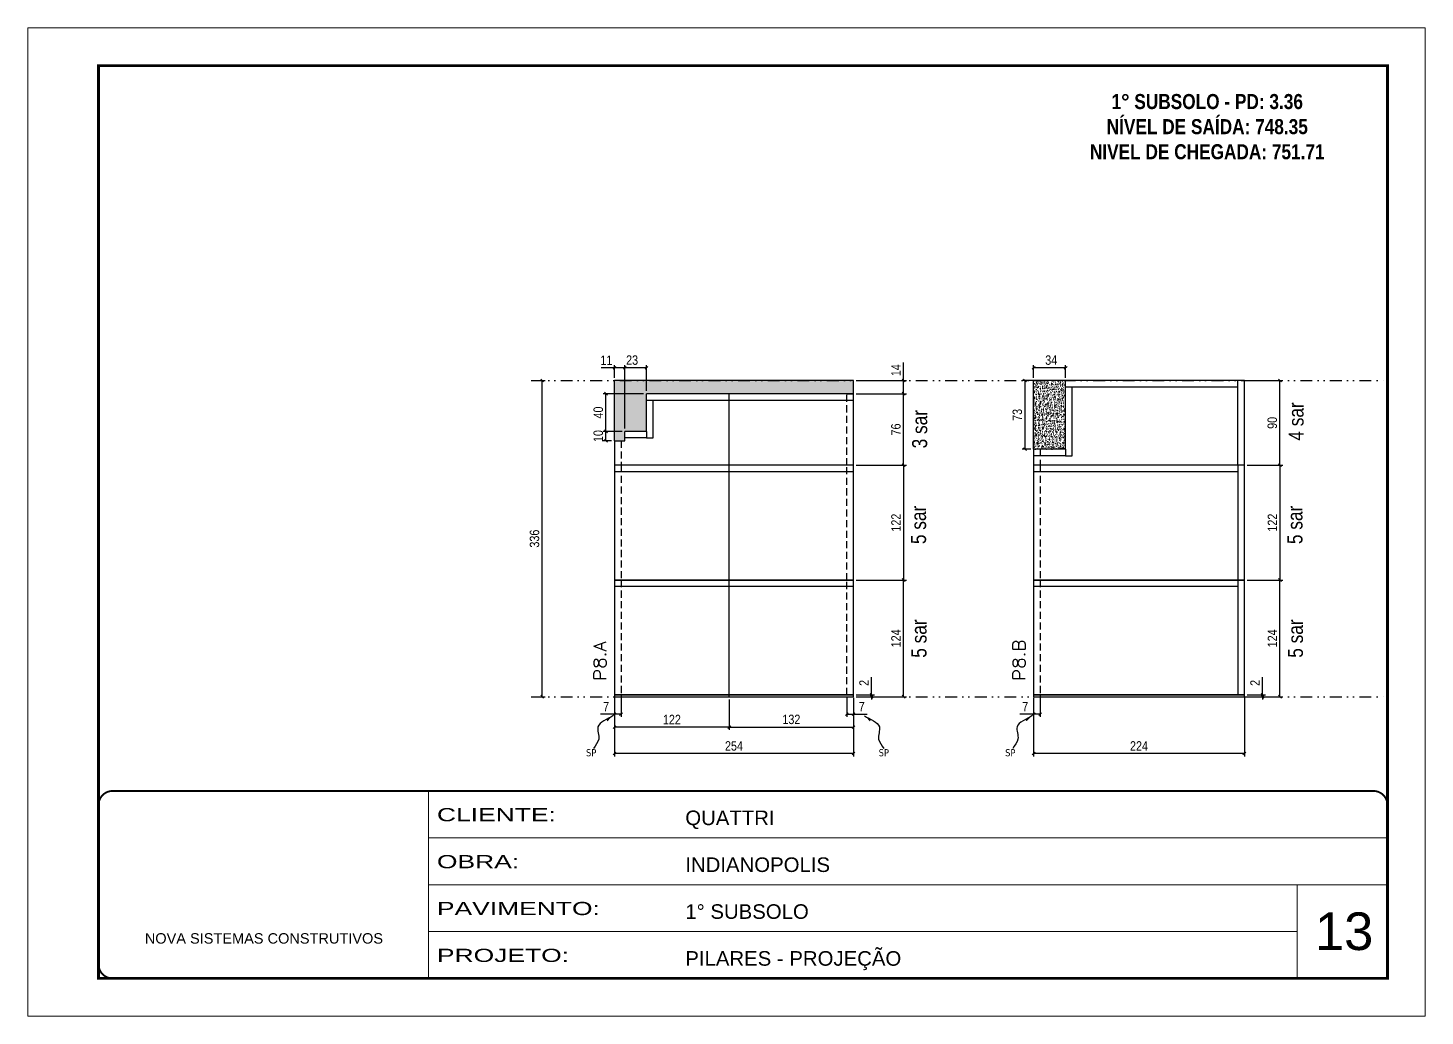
# Model space of a CAD drawing. Header units: millimetres. Extents: x 1945 to 8225, y 304 to 15137.
# Drawn here: x 1945 to 3430, y 10641 to 11691 of the extents above; entities that cross this region are included whole.
import ezdxf

# ---------------------------------------------------------------- set-up
doc = ezdxf.new("R2010")
doc.units = ezdxf.units.MM
for name, pattern in [('CONTINUO', [0]), ('DASHED', [0.75, 0.5, -0.25]), ('DIVIDE2', [0.625, 0.25, -0.125, 0, -0.125, 0, -0.125]), ('HIDDEN', [0.375, 0.25, -0.125])]:
    doc.linetypes.add(name, pattern=pattern)
for name, color, linetype, lineweight in [('CARIMBO', 255, 'Continuous', 9), ('Folhas', 255, 'Continuous', 9), ('SARRAFO DE PRESSAO', 251, 'DASHED', 9), ('Texto Seção', 7, 'Continuous', 15)]:
    doc.layers.add(name, color=color, linetype=linetype, lineweight=lineweight)
for name, color, linetype in [('COTA', 241, 'Continuous'), ('NOMENCLATURA', 7, 'Continuous'), ('Nível', 160, 'Continuous'), ('Painéis', 200, 'Continuous'), ('SARR_2.2x7', 40, 'Continuous'), ('texto', 7, 'Continuous')]:
    doc.layers.add(name, color=color, linetype=linetype)
doc.styles.add('ARIAL', font='arial.ttf')
doc.styles.add('ARIAL_NARROW', font='ARIALN.TTF', dxfattribs={"height": 0.2})
doc.styles.add('COTA TECNICA', font='techl___.ttf', dxfattribs={"height": 10})
doc.styles.add('COTA TECNICA-50', font='techl___.ttf', dxfattribs={"height": 10})
doc.styles.add('REGUA-120', font='ROMANS.shx', dxfattribs={"height": 15})
doc.styles.add('ROMANC', font='techb___.ttf', dxfattribs={"height": 2.5})
doc.styles.get("Standard").update_dxf_attribs({"font": 'arial.ttf'})
doc.styles.add('Tecnologia', font='')
doc.styles.get('Tecnologia').set_extended_font_data('Forgotten Futurist')
doc.dimstyles.new('COTA PAINEL-50', dxfattribs={"dimtxt": 10, "dimasz": 3, "dimexe": 3, "dimexo": 3, "dimgap": 3, "dimtad": 1, "dimdec": 1, "dimzin": 12, "dimdsep": 46, "dimtxsty": 'COTA TECNICA-50', "dimblk1": 'OBLIQUE', "dimblk2": 'OBLIQUE', "dimsah": 1, "dimcen": 0.9, "dimclrd": 4, "dimclre": 4, "dimclrt": 240, "dimadec": 1, "dimazin": 3, "dimtfac": 1, "dimtdec": 1, "dimtmove": 0, "dimatfit": 3, "dimfxl": 1, "dimtolj": 1, "dimtzin": 12, "dimarcsym": 0})
doc.dimstyles.new('PAINEL', dxfattribs={"dimtxt": 10, "dimasz": 3, "dimexe": 3, "dimexo": 3, "dimgap": 3, "dimtad": 1, "dimdec": 1, "dimzin": 12, "dimdsep": 46, "dimtxsty": 'COTA TECNICA', "dimblk1": 'OBLIQUE', "dimblk2": 'OBLIQUE', "dimsah": 1, "dimcen": 0.9, "dimclrd": 4, "dimclre": 4, "dimclrt": 240, "dimadec": 1, "dimazin": 3, "dimtfac": 1, "dimtdec": 1, "dimtmove": 0, "dimatfit": 3, "dimfxl": 1, "dimtolj": 1, "dimtzin": 12, "dimarcsym": 0})
doc.dimstyles.get("Standard").update_dxf_attribs({"dimtxt": 0.18, "dimasz": 0.18, "dimexe": 0.18, "dimexo": 0.0625, "dimgap": 0.09, "dimtad": 0, "dimtih": 1, "dimtoh": 1, "dimdec": 4, "dimzin": 0, "dimdsep": 46, "dimtxsty": 'Standard', "dimcen": 0.09, "dimadec": 0, "dimazin": 0, "dimtfac": 1, "dimtdec": 4, "dimtofl": 0, "dimtmove": 0, "dimatfit": 3, "dimfxl": 1, "dimtolj": 1, "dimtzin": 0, "dimarcsym": 0})

# ---------------------------------------------------------------- blocks, each defined once
blk = doc.blocks.new('9999999999')
at = {"color": 30, "linetype": 'CONTINUO'}
for p, q in [((98564.6, 34230.2), (98564.6, 34429.4)), ((98564.6, 34379.6), (99584, 34379.6)), ((98564.6, 34329.8), (99488, 34329.8)), ((99584, 34329.8), (99488, 34329.8)), ((99488, 34329.8), (99488, 34230.2)), ((98564.6, 34280), (99488, 34280))]:
    blk.add_line(p, q, dxfattribs=at)
at = {"color": 30, "linetype": 'CONTINUO', "const_width": 2}
blk.add_lwpolyline([(99584, 34230.2), (99584, 34414.4, 0.414214), (99569, 34429.4), (98229, 34429.4, 0.414214), (98214, 34414.4), (98214, 34245.2, 0.414214), (98229, 34230.2), (99584, 34230.2)], format="xyb", dxfattribs=at)
at = {"layer": 'Folhas'}
blk.add_lwpolyline([(98139, 34190.2), (99624, 34190.2), (99624, 35240.2), (98139, 35240.2)], close=True, dxfattribs=at)
at = {"layer": 'Folhas', "color": 30, "const_width": 3}
blk.add_lwpolyline([(98214, 34230.2), (99584, 34230.2), (99584, 35200.2), (98214, 35200.2)], close=True, dxfattribs=at)
at = {"color": 7, "linetype": 'Continuous', "ltscale": 5, "style": 'ARIAL'}
for s, height, p in [('QUATTRI', 15.48, (98837.7, 34393.1)), ('INDIANOPOLIS', 15.483, (98837.7, 34343.3)), ('1° SUBSOLO', 15.48, (98837.7, 34293.5)), ('NOVA SISTEMAS CONSTRUTIVOS', 11.059, (98263.2, 34267.2)), ('PILARES - PROJEÇÃO', 15.483, (98837.7, 34243.7))]:
    blk.add_text(s, height=height, dxfattribs=at).set_placement(p)
at = {"layer": 'Folhas', "color": 7, "style": 'Tecnologia', "width": 1.5}
for s, p in [('CLIENTE:', (98573.7, 34397.2)), ('OBRA:', (98573.7, 34347.3)), ('PAVIMENTO:', (98573.7, 34297.5)), ('PROJETO:', (98573.7, 34247.7))]:
    blk.add_text(s, height=14, dxfattribs=at).set_placement(p)
blk = doc.blocks.new('_Oblique')
at = {"color": 0, "linetype": 'ByBlock', "lineweight": -2}
blk.add_line((-0.5, -0.5), (0.5, 0.5), dxfattribs=at)
blk = doc.blocks.new('*D506')
at = {"layer": 'COTA', "color": 4, "lineweight": -2, "transparency": 16777216}
for p, q in [((2568.3, 10979.7), (2568.3, 10917.3)), ((2822.3, 10979.7), (2822.3, 10917.3)), ((2822.3, 10920.3), (2568.3, 10920.3))]:
    blk.add_line(p, q, dxfattribs=at)
at = {"layer": 'Defpoints', "color": 0, "transparency": 16777216}
for p in [(2568.3, 10982.7), (2822.3, 10982.7), (2568.3, 10920.3)]:
    blk.add_point(p, dxfattribs=at)
at = {"layer": 'COTA', "color": 4, "lineweight": -2, "transparency": 16777216, "xscale": 3, "yscale": 3, "zscale": 3, "rotation": 180}
blk.add_blockref('_Oblique', (2568.3, 10920.3), dxfattribs=at)
at = {"layer": 'COTA', "color": 4, "lineweight": -2, "transparency": 16777216, "xscale": 3, "yscale": 3, "zscale": 3}
blk.add_blockref('_Oblique', (2822.3, 10920.3), dxfattribs=at)
at = {"layer": 'COTA', "color": 240, "transparency": 16777216, "insert": (2695.3, 10928.4), "char_height": 10, "attachment_point": 5, "style": 'COTA TECNICA'}
blk.add_mtext('\\A1;254', dxfattribs=at)
blk = doc.blocks.new('*D507')
at = {"layer": 'COTA', "color": 4, "lineweight": -2, "transparency": 16777216}
for p, q in [((2815.3, 10979.7), (2815.3, 10959.2)), ((2822.3, 10977.7), (2822.3, 10959.2)), ((2815.3, 10962.2), (2822.3, 10962.2)), ((2822.3, 10962.2), (2837, 10962.2))]:
    blk.add_line(p, q, dxfattribs=at)
at = {"layer": 'Defpoints', "color": 0, "transparency": 16777216}
for p in [(2815.3, 10982.7), (2822.3, 10980.7), (2822.3, 10962.2)]:
    blk.add_point(p, dxfattribs=at)
at = {"layer": 'COTA', "color": 4, "lineweight": -2, "transparency": 16777216, "xscale": 3, "yscale": 3, "zscale": 3, "rotation": 180}
blk.add_blockref('_Oblique', (2815.3, 10962.2), dxfattribs=at)
at = {"layer": 'COTA', "color": 4, "lineweight": -2, "transparency": 16777216, "xscale": 3, "yscale": 3, "zscale": 3}
blk.add_blockref('_Oblique', (2822.3, 10962.2), dxfattribs=at)
at = {"layer": 'COTA', "color": 240, "transparency": 16777216, "insert": (2831.1, 10970.2), "char_height": 10, "attachment_point": 5, "style": 'COTA TECNICA-50'}
blk.add_mtext('\\A1;7', dxfattribs=at)
blk = doc.blocks.new('*D508')
at = {"layer": 'COTA', "color": 4, "lineweight": -2, "transparency": 16777216}
for p, q in [((2568.3, 10977.7), (2568.3, 10959.2)), ((2575.3, 10981.7), (2575.3, 10959.2)), ((2568.3, 10962.2), (2553.6, 10962.2)), ((2575.3, 10962.2), (2568.3, 10962.2))]:
    blk.add_line(p, q, dxfattribs=at)
at = {"layer": 'Defpoints', "color": 0, "transparency": 16777216}
for p in [(2568.3, 10980.7), (2575.3, 10984.7), (2568.3, 10962.2)]:
    blk.add_point(p, dxfattribs=at)
at = {"layer": 'COTA', "color": 4, "lineweight": -2, "transparency": 16777216, "xscale": 3, "yscale": 3, "zscale": 3, "rotation": 180}
blk.add_blockref('_Oblique', (2568.3, 10962.2), dxfattribs=at)
at = {"layer": 'COTA', "color": 4, "lineweight": -2, "transparency": 16777216, "xscale": 3, "yscale": 3, "zscale": 3}
blk.add_blockref('_Oblique', (2575.3, 10962.2), dxfattribs=at)
at = {"layer": 'COTA', "color": 240, "transparency": 16777216, "insert": (2559.4, 10970.2), "char_height": 10, "attachment_point": 5, "style": 'COTA TECNICA-50'}
blk.add_mtext('\\A1;7', dxfattribs=at)
blk = doc.blocks.new('*D509')
at = {"layer": 'COTA', "color": 4, "lineweight": -2, "transparency": 16777216}
for p, q in [((2841.5, 10982.7), (2841.5, 11001.5)), ((2825.3, 10982.7), (2844.5, 10982.7)), ((2825.3, 10980.7), (2844.5, 10980.7)), ((2841.5, 10980.7), (2841.5, 10982.7)), ((2841.5, 10980.7), (2841.5, 10977.7))]:
    blk.add_line(p, q, dxfattribs=at)
at = {"layer": 'Defpoints', "color": 0, "transparency": 16777216}
for p in [(2822.3, 10982.7), (2822.3, 10980.7), (2841.5, 10980.7)]:
    blk.add_point(p, dxfattribs=at)
at = {"layer": 'COTA', "color": 4, "lineweight": -2, "transparency": 16777216, "xscale": 3, "yscale": 3, "zscale": 3}
for p, rotation in [((2841.5, 10982.7), 270), ((2841.5, 10980.7), 90)]:
    blk.add_blockref('_Oblique', p, dxfattribs=dict(at, rotation=rotation))
at = {"layer": 'COTA', "color": 240, "transparency": 16777216, "insert": (2833.5, 10995.4), "char_height": 10, "attachment_point": 5, "rotation": 90, "style": 'COTA TECNICA-50'}
blk.add_mtext('\\A1;2', dxfattribs=at)
blk = doc.blocks.new('*D510')
at = {"layer": 'COTA', "color": 4, "lineweight": -2, "transparency": 16777216}
for p, q in [((2482.7, 11316.7), (2494.5, 11316.7)), ((2491.5, 10980.7), (2491.5, 11316.7)), ((2482.7, 10980.7), (2494.5, 10980.7))]:
    blk.add_line(p, q, dxfattribs=at)
at = {"layer": 'Defpoints', "color": 0, "transparency": 16777216}
for p in [(2479.7, 11316.7), (2491.5, 11316.7), (2479.7, 10980.7)]:
    blk.add_point(p, dxfattribs=at)
at = {"layer": 'COTA', "color": 4, "lineweight": -2, "transparency": 16777216, "xscale": 3, "yscale": 3, "zscale": 3}
for p, rotation in [((2491.5, 11316.7), 90), ((2491.5, 10980.7), 270)]:
    blk.add_blockref('_Oblique', p, dxfattribs=dict(at, rotation=rotation))
at = {"layer": 'COTA', "color": 240, "transparency": 16777216, "insert": (2483.3, 11148.7), "char_height": 10, "attachment_point": 5, "rotation": 90, "style": 'COTA TECNICA-50'}
blk.add_mtext('\\A1;336', dxfattribs=at)
blk = doc.blocks.new('*D511')
at = {"layer": 'COTA', "color": 4, "lineweight": -2, "transparency": 16777216}
for p, q in [((2875.6, 11316.7), (2875.6, 11335.8)), ((2825.3, 11316.7), (2878.6, 11316.7)), ((2875.6, 11302.7), (2875.6, 11316.7)), ((2825.3, 11302.7), (2878.6, 11302.7))]:
    blk.add_line(p, q, dxfattribs=at)
at = {"layer": 'Defpoints', "color": 0, "transparency": 16777216}
for p in [(2822.3, 11316.7), (2875.6, 11316.7), (2822.3, 11302.7)]:
    blk.add_point(p, dxfattribs=at)
at = {"layer": 'COTA', "color": 4, "lineweight": -2, "transparency": 16777216, "xscale": 3, "yscale": 3, "zscale": 3}
for p, rotation in [((2875.6, 11316.7), 90), ((2875.6, 11302.7), 270)]:
    blk.add_blockref('_Oblique', p, dxfattribs=dict(at, rotation=rotation))
at = {"layer": 'COTA', "color": 240, "transparency": 16777216, "insert": (2867.5, 11327.7), "char_height": 10, "attachment_point": 5, "rotation": 90, "style": 'COTA TECNICA'}
blk.add_mtext('\\A1;14', dxfattribs=at)
blk = doc.blocks.new('*D512')
at = {"layer": 'COTA', "color": 4, "lineweight": -2, "transparency": 16777216}
for p, q in [((2825.3, 11104.7), (2878.6, 11104.7)), ((2875.6, 10980.7), (2875.6, 11104.7)), ((2825.3, 10980.7), (2878.6, 10980.7))]:
    blk.add_line(p, q, dxfattribs=at)
at = {"layer": 'Defpoints', "color": 0, "transparency": 16777216}
for p in [(2822.3, 11104.7), (2875.6, 11104.7), (2822.3, 10980.7)]:
    blk.add_point(p, dxfattribs=at)
at = {"layer": 'COTA', "color": 4, "lineweight": -2, "transparency": 16777216, "xscale": 3, "yscale": 3, "zscale": 3}
for p, rotation in [((2875.6, 11104.7), 90), ((2875.6, 10980.7), 270)]:
    blk.add_blockref('_Oblique', p, dxfattribs=dict(at, rotation=rotation))
at = {"layer": 'COTA', "color": 240, "transparency": 16777216, "insert": (2867.5, 11042.7), "char_height": 10, "attachment_point": 5, "rotation": 90, "style": 'COTA TECNICA'}
blk.add_mtext('\\A1;124', dxfattribs=at)
blk = doc.blocks.new('*D513')
at = {"layer": 'COTA', "color": 4, "lineweight": -2, "transparency": 16777216}
for p, q in [((2825.3, 11226.7), (2878.6, 11226.7)), ((2875.6, 11226.7), (2875.6, 11104.7)), ((2825.3, 11104.7), (2878.6, 11104.7))]:
    blk.add_line(p, q, dxfattribs=at)
at = {"layer": 'Defpoints', "color": 0, "transparency": 16777216}
for p in [(2822.3, 11226.7), (2822.3, 11104.7), (2875.6, 11104.7)]:
    blk.add_point(p, dxfattribs=at)
at = {"layer": 'COTA', "color": 4, "lineweight": -2, "transparency": 16777216, "xscale": 3, "yscale": 3, "zscale": 3}
for p, rotation in [((2875.6, 11226.7), 90), ((2875.6, 11104.7), 270)]:
    blk.add_blockref('_Oblique', p, dxfattribs=dict(at, rotation=rotation))
at = {"layer": 'COTA', "color": 240, "transparency": 16777216, "insert": (2867.5, 11165.7), "char_height": 10, "attachment_point": 5, "rotation": 90, "style": 'COTA TECNICA'}
blk.add_mtext('\\A1;122', dxfattribs=at)
blk = doc.blocks.new('*D1420')
at = {"layer": 'COTA', "color": 4, "lineweight": -2, "transparency": 16777216}
for p, q in [((2825.3, 11302.7), (2878.6, 11302.7)), ((2875.6, 11226.7), (2875.6, 11302.7)), ((2825.3, 11226.7), (2878.6, 11226.7))]:
    blk.add_line(p, q, dxfattribs=at)
at = {"layer": 'Defpoints', "color": 0, "transparency": 16777216}
for p in [(2822.3, 11302.7), (2875.6, 11302.7), (2822.3, 11226.7)]:
    blk.add_point(p, dxfattribs=at)
at = {"layer": 'COTA', "color": 4, "lineweight": -2, "transparency": 16777216, "xscale": 3, "yscale": 3, "zscale": 3}
for p, rotation in [((2875.6, 11302.7), 90), ((2875.6, 11226.7), 270)]:
    blk.add_blockref('_Oblique', p, dxfattribs=dict(at, rotation=rotation))
at = {"layer": 'COTA', "color": 240, "transparency": 16777216, "insert": (2867.5, 11264.7), "char_height": 10, "attachment_point": 5, "rotation": 90, "style": 'COTA TECNICA'}
blk.add_mtext('\\A1;76', dxfattribs=at)
blk = doc.blocks.new('*D514')
at = {"layer": 'COTA', "color": 4, "lineweight": -2, "transparency": 16777216}
for p, q in [((2576.3, 11262.7), (2556.2, 11262.7)), ((2559.2, 11252.7), (2559.2, 11262.7)), ((2565.3, 11252.7), (2556.2, 11252.7))]:
    blk.add_line(p, q, dxfattribs=at)
at = {"layer": 'Defpoints', "color": 0, "transparency": 16777216}
for p in [(2559.2, 11262.7), (2579.3, 11262.7), (2568.3, 11252.7)]:
    blk.add_point(p, dxfattribs=at)
at = {"layer": 'COTA', "color": 4, "lineweight": -2, "transparency": 16777216, "xscale": 3, "yscale": 3, "zscale": 3}
for p, rotation in [((2559.2, 11262.7), 90), ((2559.2, 11252.7), 270)]:
    blk.add_blockref('_Oblique', p, dxfattribs=dict(at, rotation=rotation))
at = {"layer": 'COTA', "color": 240, "transparency": 16777216, "insert": (2551.1, 11257.7), "char_height": 10, "attachment_point": 5, "rotation": 90, "style": 'COTA TECNICA'}
blk.add_mtext('\\A1;10', dxfattribs=at)
blk = doc.blocks.new('*D515')
at = {"layer": 'COTA', "color": 4, "lineweight": -2, "transparency": 16777216}
for p, q in [((2579.3, 11265.7), (2579.3, 11333.2)), ((2602.3, 11305.7), (2602.3, 11333.2)), ((2602.3, 11330.2), (2579.3, 11330.2))]:
    blk.add_line(p, q, dxfattribs=at)
at = {"layer": 'Defpoints', "color": 0, "transparency": 16777216}
for p in [(2579.3, 11330.2), (2602.3, 11302.7), (2579.3, 11262.7)]:
    blk.add_point(p, dxfattribs=at)
at = {"layer": 'COTA', "color": 4, "lineweight": -2, "transparency": 16777216, "xscale": 3, "yscale": 3, "zscale": 3, "rotation": 180}
blk.add_blockref('_Oblique', (2579.3, 11330.2), dxfattribs=at)
at = {"layer": 'COTA', "color": 4, "lineweight": -2, "transparency": 16777216, "xscale": 3, "yscale": 3, "zscale": 3}
blk.add_blockref('_Oblique', (2602.3, 11330.2), dxfattribs=at)
at = {"layer": 'COTA', "color": 240, "transparency": 16777216, "insert": (2587, 11338.4), "char_height": 10, "attachment_point": 5, "style": 'COTA TECNICA'}
blk.add_mtext('\\A1;23', dxfattribs=at)
blk = doc.blocks.new('*D1421')
at = {"layer": 'COTA', "color": 4, "lineweight": -2, "transparency": 16777216}
for p, q in [((2568.3, 11319.7), (2568.3, 11333.2)), ((2579.3, 11265.7), (2579.3, 11333.2)), ((2568.3, 11330.2), (2554.2, 11330.2)), ((2579.3, 11330.2), (2568.3, 11330.2))]:
    blk.add_line(p, q, dxfattribs=at)
at = {"layer": 'Defpoints', "color": 0, "transparency": 16777216}
for p in [(2568.3, 11330.2), (2568.3, 11316.7), (2579.3, 11262.7)]:
    blk.add_point(p, dxfattribs=at)
at = {"layer": 'COTA', "color": 4, "lineweight": -2, "transparency": 16777216, "xscale": 3, "yscale": 3, "zscale": 3, "rotation": 180}
blk.add_blockref('_Oblique', (2568.3, 11330.2), dxfattribs=at)
at = {"layer": 'COTA', "color": 4, "lineweight": -2, "transparency": 16777216, "xscale": 3, "yscale": 3, "zscale": 3}
blk.add_blockref('_Oblique', (2579.3, 11330.2), dxfattribs=at)
at = {"layer": 'COTA', "color": 240, "transparency": 16777216, "insert": (2559.7, 11338.3), "char_height": 10, "attachment_point": 5, "style": 'COTA TECNICA'}
blk.add_mtext('\\A1;11', dxfattribs=at)
blk = doc.blocks.new('*D516')
at = {"layer": 'COTA', "color": 4, "lineweight": -2, "transparency": 16777216}
for p, q in [((2599.3, 11302.7), (2556.2, 11302.7)), ((2559.2, 11262.7), (2559.2, 11302.7)), ((2576.3, 11262.7), (2556.2, 11262.7))]:
    blk.add_line(p, q, dxfattribs=at)
at = {"layer": 'Defpoints', "color": 0, "transparency": 16777216}
for p in [(2559.2, 11302.7), (2602.3, 11302.7), (2579.3, 11262.7)]:
    blk.add_point(p, dxfattribs=at)
at = {"layer": 'COTA', "color": 4, "lineweight": -2, "transparency": 16777216, "xscale": 3, "yscale": 3, "zscale": 3}
for p, rotation in [((2559.2, 11302.7), 90), ((2559.2, 11262.7), 270)]:
    blk.add_blockref('_Oblique', p, dxfattribs=dict(at, rotation=rotation))
at = {"layer": 'COTA', "color": 240, "transparency": 16777216, "insert": (2551.1, 11282.7), "char_height": 10, "attachment_point": 5, "rotation": 90, "style": 'COTA TECNICA'}
blk.add_mtext('\\A1;40', dxfattribs=at)
blk = doc.blocks.new('*D1422')
at = {"layer": 'COTA', "color": 4, "lineweight": -2, "transparency": 16777216}
for p, q in [((2690.3, 10977.7), (2690.3, 10945.4)), ((2822.3, 10977.7), (2822.3, 10945.4)), ((2690.3, 10948.4), (2822.3, 10948.4))]:
    blk.add_line(p, q, dxfattribs=at)
at = {"layer": 'Defpoints', "color": 0, "transparency": 16777216}
for p in [(2690.3, 10980.7), (2822.3, 10980.7), (2822.3, 10948.4)]:
    blk.add_point(p, dxfattribs=at)
at = {"layer": 'COTA', "color": 4, "lineweight": -2, "transparency": 16777216, "xscale": 3, "yscale": 3, "zscale": 3, "rotation": 180}
blk.add_blockref('_Oblique', (2690.3, 10948.4), dxfattribs=at)
at = {"layer": 'COTA', "color": 4, "lineweight": -2, "transparency": 16777216, "xscale": 3, "yscale": 3, "zscale": 3}
blk.add_blockref('_Oblique', (2822.3, 10948.4), dxfattribs=at)
at = {"layer": 'COTA', "color": 240, "transparency": 16777216, "insert": (2756.3, 10956.6), "char_height": 10, "attachment_point": 5, "style": 'COTA TECNICA'}
blk.add_mtext('\\A1;132', dxfattribs=at)
blk = doc.blocks.new('*D1423')
at = {"layer": 'COTA', "color": 4, "lineweight": -2, "transparency": 16777216}
for p, q in [((2568.3, 10977.7), (2568.3, 10945.4)), ((2690.3, 10977.7), (2690.3, 10945.4)), ((2690.3, 10948.4), (2568.3, 10948.4))]:
    blk.add_line(p, q, dxfattribs=at)
at = {"layer": 'Defpoints', "color": 0, "transparency": 16777216}
for p in [(2568.3, 10980.7), (2690.3, 10980.7), (2568.3, 10948.4)]:
    blk.add_point(p, dxfattribs=at)
at = {"layer": 'COTA', "color": 4, "lineweight": -2, "transparency": 16777216, "xscale": 3, "yscale": 3, "zscale": 3, "rotation": 180}
blk.add_blockref('_Oblique', (2568.3, 10948.4), dxfattribs=at)
at = {"layer": 'COTA', "color": 4, "lineweight": -2, "transparency": 16777216, "xscale": 3, "yscale": 3, "zscale": 3}
blk.add_blockref('_Oblique', (2690.3, 10948.4), dxfattribs=at)
at = {"layer": 'COTA', "color": 240, "transparency": 16777216, "insert": (2629.3, 10956.5), "char_height": 10, "attachment_point": 5, "style": 'COTA TECNICA'}
blk.add_mtext('\\A1;122', dxfattribs=at)
blk = doc.blocks.new('*D517')
at = {"layer": 'COTA', "color": 4, "lineweight": -2, "transparency": 16777216}
for p, q in [((3013.8, 10979.7), (3013.8, 10917.3)), ((3237.8, 10979.7), (3237.8, 10917.3)), ((3237.8, 10920.3), (3013.8, 10920.3))]:
    blk.add_line(p, q, dxfattribs=at)
at = {"layer": 'Defpoints', "color": 0, "transparency": 16777216}
for p in [(3013.8, 10982.7), (3237.8, 10982.7), (3013.8, 10920.3)]:
    blk.add_point(p, dxfattribs=at)
at = {"layer": 'COTA', "color": 4, "lineweight": -2, "transparency": 16777216, "xscale": 3, "yscale": 3, "zscale": 3, "rotation": 180}
blk.add_blockref('_Oblique', (3013.8, 10920.3), dxfattribs=at)
at = {"layer": 'COTA', "color": 4, "lineweight": -2, "transparency": 16777216, "xscale": 3, "yscale": 3, "zscale": 3}
blk.add_blockref('_Oblique', (3237.8, 10920.3), dxfattribs=at)
at = {"layer": 'COTA', "color": 240, "transparency": 16777216, "insert": (3125.8, 10928.4), "char_height": 10, "attachment_point": 5, "style": 'COTA TECNICA'}
blk.add_mtext('\\A1;224', dxfattribs=at)
blk = doc.blocks.new('*D518')
at = {"layer": 'COTA', "color": 4, "lineweight": -2, "transparency": 16777216}
for p, q in [((3013.8, 10977.7), (3013.8, 10959.2)), ((3020.8, 10981.7), (3020.8, 10959.2)), ((3013.8, 10962.2), (2999.1, 10962.2)), ((3020.8, 10962.2), (3013.8, 10962.2))]:
    blk.add_line(p, q, dxfattribs=at)
at = {"layer": 'Defpoints', "color": 0, "transparency": 16777216}
for p in [(3013.8, 10980.7), (3020.8, 10984.7), (3013.8, 10962.2)]:
    blk.add_point(p, dxfattribs=at)
at = {"layer": 'COTA', "color": 4, "lineweight": -2, "transparency": 16777216, "xscale": 3, "yscale": 3, "zscale": 3, "rotation": 180}
blk.add_blockref('_Oblique', (3013.8, 10962.2), dxfattribs=at)
at = {"layer": 'COTA', "color": 4, "lineweight": -2, "transparency": 16777216, "xscale": 3, "yscale": 3, "zscale": 3}
blk.add_blockref('_Oblique', (3020.8, 10962.2), dxfattribs=at)
at = {"layer": 'COTA', "color": 240, "transparency": 16777216, "insert": (3004.9, 10970.2), "char_height": 10, "attachment_point": 5, "style": 'COTA TECNICA-50'}
blk.add_mtext('\\A1;7', dxfattribs=at)
blk = doc.blocks.new('*D519')
at = {"layer": 'COTA', "color": 4, "lineweight": -2, "transparency": 16777216}
for p, q in [((3257.1, 10982.7), (3257.1, 11001.5)), ((3240.8, 10982.7), (3260.1, 10982.7)), ((3240.8, 10980.7), (3260.1, 10980.7)), ((3257.1, 10980.7), (3257.1, 10982.7)), ((3257.1, 10980.7), (3257.1, 10977.7))]:
    blk.add_line(p, q, dxfattribs=at)
at = {"layer": 'Defpoints', "color": 0, "transparency": 16777216}
for p in [(3237.8, 10982.7), (3237.8, 10980.7), (3257.1, 10980.7)]:
    blk.add_point(p, dxfattribs=at)
at = {"layer": 'COTA', "color": 4, "lineweight": -2, "transparency": 16777216, "xscale": 3, "yscale": 3, "zscale": 3}
for p, rotation in [((3257.1, 10982.7), 270), ((3257.1, 10980.7), 90)]:
    blk.add_blockref('_Oblique', p, dxfattribs=dict(at, rotation=rotation))
at = {"layer": 'COTA', "color": 240, "transparency": 16777216, "insert": (3249.1, 10995.4), "char_height": 10, "attachment_point": 5, "rotation": 90, "style": 'COTA TECNICA-50'}
blk.add_mtext('\\A1;2', dxfattribs=at)
blk = doc.blocks.new('*D520')
at = {"layer": 'COTA', "color": 4, "lineweight": -2, "transparency": 16777216}
for p, q in [((3240.8, 11104.7), (3278.6, 11104.7)), ((3275.6, 10980.7), (3275.6, 11104.7)), ((3240.8, 10980.7), (3278.6, 10980.7))]:
    blk.add_line(p, q, dxfattribs=at)
at = {"layer": 'Defpoints', "color": 0, "transparency": 16777216}
for p in [(3237.8, 11104.7), (3275.6, 11104.7), (3237.8, 10980.7)]:
    blk.add_point(p, dxfattribs=at)
at = {"layer": 'COTA', "color": 4, "lineweight": -2, "transparency": 16777216, "xscale": 3, "yscale": 3, "zscale": 3}
for p, rotation in [((3275.6, 11104.7), 90), ((3275.6, 10980.7), 270)]:
    blk.add_blockref('_Oblique', p, dxfattribs=dict(at, rotation=rotation))
at = {"layer": 'COTA', "color": 240, "transparency": 16777216, "insert": (3267.6, 11042.7), "char_height": 10, "attachment_point": 5, "rotation": 90, "style": 'COTA TECNICA'}
blk.add_mtext('\\A1;124', dxfattribs=at)
blk = doc.blocks.new('*D521')
at = {"layer": 'COTA', "color": 4, "lineweight": -2, "transparency": 16777216}
for p, q in [((3240.8, 11226.7), (3278.6, 11226.7)), ((3275.6, 11226.7), (3275.6, 11104.7)), ((3240.8, 11104.7), (3278.6, 11104.7))]:
    blk.add_line(p, q, dxfattribs=at)
at = {"layer": 'Defpoints', "color": 0, "transparency": 16777216}
for p in [(3237.8, 11226.7), (3237.8, 11104.7), (3275.6, 11104.7)]:
    blk.add_point(p, dxfattribs=at)
at = {"layer": 'COTA', "color": 4, "lineweight": -2, "transparency": 16777216, "xscale": 3, "yscale": 3, "zscale": 3}
for p, rotation in [((3275.6, 11226.7), 90), ((3275.6, 11104.7), 270)]:
    blk.add_blockref('_Oblique', p, dxfattribs=dict(at, rotation=rotation))
at = {"layer": 'COTA', "color": 240, "transparency": 16777216, "insert": (3267.6, 11165.7), "char_height": 10, "attachment_point": 5, "rotation": 90, "style": 'COTA TECNICA'}
blk.add_mtext('\\A1;122', dxfattribs=at)
blk = doc.blocks.new('*D1424')
at = {"layer": 'COTA', "color": 4, "lineweight": -2, "transparency": 16777216}
for p, q in [((3240.8, 11316.7), (3278.6, 11316.7)), ((3275.6, 11226.7), (3275.6, 11316.7)), ((3240.8, 11226.7), (3278.6, 11226.7))]:
    blk.add_line(p, q, dxfattribs=at)
at = {"layer": 'Defpoints', "color": 0, "transparency": 16777216}
for p in [(3237.8, 11316.7), (3275.6, 11316.7), (3237.8, 11226.7)]:
    blk.add_point(p, dxfattribs=at)
at = {"layer": 'COTA', "color": 4, "lineweight": -2, "transparency": 16777216, "xscale": 3, "yscale": 3, "zscale": 3}
for p, rotation in [((3275.6, 11316.7), 90), ((3275.6, 11226.7), 270)]:
    blk.add_blockref('_Oblique', p, dxfattribs=dict(at, rotation=rotation))
at = {"layer": 'COTA', "color": 240, "transparency": 16777216, "insert": (3267.5, 11271.7), "char_height": 10, "attachment_point": 5, "rotation": 90, "style": 'COTA TECNICA'}
blk.add_mtext('\\A1;90', dxfattribs=at)
blk = doc.blocks.new('*D522')
at = {"layer": 'COTA', "color": 4, "lineweight": -2, "transparency": 16777216}
for p, q in [((3013.8, 11319.7), (3013.8, 11333.2)), ((3047.8, 11319.7), (3047.8, 11333.2)), ((3047.8, 11330.2), (3013.8, 11330.2))]:
    blk.add_line(p, q, dxfattribs=at)
at = {"layer": 'Defpoints', "color": 0, "transparency": 16777216}
for p in [(3013.8, 11330.2), (3013.8, 11316.7), (3047.8, 11316.7)]:
    blk.add_point(p, dxfattribs=at)
at = {"layer": 'COTA', "color": 4, "lineweight": -2, "transparency": 16777216, "xscale": 3, "yscale": 3, "zscale": 3, "rotation": 180}
blk.add_blockref('_Oblique', (3013.8, 11330.2), dxfattribs=at)
at = {"layer": 'COTA', "color": 4, "lineweight": -2, "transparency": 16777216, "xscale": 3, "yscale": 3, "zscale": 3}
blk.add_blockref('_Oblique', (3047.8, 11330.2), dxfattribs=at)
at = {"layer": 'COTA', "color": 240, "transparency": 16777216, "insert": (3032.5, 11338.4), "char_height": 10, "attachment_point": 5, "style": 'COTA TECNICA'}
blk.add_mtext('\\A1;34', dxfattribs=at)
blk = doc.blocks.new('*D523')
at = {"layer": 'COTA', "color": 4, "lineweight": -2, "transparency": 16777216}
for p, q in [((3044.8, 11316.7), (3001.7, 11316.7)), ((3004.7, 11243.7), (3004.7, 11316.7)), ((3010.8, 11243.7), (3001.7, 11243.7))]:
    blk.add_line(p, q, dxfattribs=at)
at = {"layer": 'Defpoints', "color": 0, "transparency": 16777216}
for p in [(3004.7, 11316.7), (3047.8, 11316.7), (3013.8, 11243.7)]:
    blk.add_point(p, dxfattribs=at)
at = {"layer": 'COTA', "color": 4, "lineweight": -2, "transparency": 16777216, "xscale": 3, "yscale": 3, "zscale": 3}
for p, rotation in [((3004.7, 11316.7), 90), ((3004.7, 11243.7), 270)]:
    blk.add_blockref('_Oblique', p, dxfattribs=dict(at, rotation=rotation))
at = {"layer": 'COTA', "color": 240, "transparency": 16777216, "insert": (2996.5, 11280.2), "char_height": 10, "attachment_point": 5, "rotation": 90, "style": 'COTA TECNICA'}
blk.add_mtext('\\A1;73', dxfattribs=at)

msp = doc.modelspace()

# ---------------------------------------------------------------- hatches: boundary and pattern name
at = {"layer": 'COTA'}
h = msp.add_hatch(dxfattribs=at)
h.set_pattern_fill('AR-CONC', color=256, scale=0.03)
h.paths.add_polyline_path([(2822.28, 11316.67), (2568.28, 11316.67), (2568.28, 11252.67), (2579.28, 11252.67), (2579.28, 11262.67), (2602.28, 11262.67), (2602.28, 11302.67), (2822.28, 11302.67)])
at = {"layer": 'COTA', "linetype": 'ByBlock'}
h = msp.add_hatch(dxfattribs=at)
h.set_pattern_fill('AR-CONC', color=256, scale=0.03)
h.set_pattern_definition([(50, (-13617.966, 5907.2317), (5.4655401, -0.4781726), [0.5715, -6.2865]), (355, (-13617.966, 5907.232), (-1.0573026, 5.7317054), [0.4572, -5.0292175]), (100.451445, (-13617.5106, 5907.192), (4.4082374, 5.2535326), [0.4857003, -5.3427073]), (46.1842, (-13617.966, 5908.756), (8.1323712, -1.2612698), [0.85725, -9.42975]), (96.63556, (-13617.2884, 5908.651), (7.122124, 7.4227837), [0.7285507, -8.0140682]), (351.18415, (-13617.966, 5908.756), (7.122124, 7.4227837), [0.685799, -7.543792]), (21, (-13617.204, 5908.3747), (4.5484317, -3.067956), [0.5715, -6.2865]), (326, (-13617.204, 5908.375), (1.8540609, 5.525639), [0.4572, -5.0292]), (71.451445, (-13616.825, 5908.119), (6.4024926, 2.457683), [0.4857003, -5.3426981]), (37.5, (-13617.9661, 5907.2317), (0.0926581, 2.53665117), [0, -4.96824, 0, -5.1054, 0, -5.04825]), (7.5, (-13617.966, 5907.2317), (2.00458988, 3.00541724), [0, -2.91084, 0, -4.85394, 0, -1.92405]), (327.5, (-13619.6654, 5907.2317), (4.06771786, -0.17186232), [0, -1.905, 0, -5.9436, 0, -7.8867]), (317.5, (-13620.4274, 5907.2317), (4.44387544, 0.7627947), [0, -2.4765, 0, -3.94716, 0, -5.6007])])
h.paths.add_polyline_path([(3047.8, 11243.67), (3047.8, 11316.67), (3013.8, 11316.67), (3013.8, 11243.67)])

# ---------------------------------------------------------------- linework, layer by layer
for p, q in [((2822.28, 11316.67), (2568.28, 11316.67)), ((2568.28, 11252.67), (2568.28, 11316.67)), ((2822.28, 11302.67), (2822.28, 11316.67)), ((3047.8, 11316.67), (3013.8, 11316.67)), ((3013.8, 11243.67), (3013.8, 11316.67))]:
    msp.add_line(p, q, dxfattribs=at)
at = {"layer": 'Nível', "color": 4, "linetype": 'DIVIDE2', "ltscale": 50}
for p, q in [((2479.65, 11316.67), (3389.86, 11316.67)), ((2479.65, 10980.67), (3389.86, 10980.67))]:
    msp.add_line(p, q, dxfattribs=at)
at = {"layer": 'Painéis'}
for p, q in [((3237.8, 11316.67), (3047.8, 11316.67)), ((3047.8, 11243.67), (3047.8, 11316.67)), ((3237.8, 11104.67), (3237.8, 11316.67)), ((2822.28, 11302.67), (2602.28, 11302.67)), ((2602.28, 11262.67), (2602.28, 11302.67)), ((2690.28, 11104.67), (2690.28, 11302.67)), ((2822.28, 11104.67), (2822.28, 11302.67)), ((2602.28, 11262.67), (2579.28, 11262.67)), ((2579.28, 11252.67), (2579.28, 11262.67)), ((2568.28, 11252.67), (2568.28, 11104.67)), ((2568.28, 11252.67), (2579.28, 11252.67)), ((3013.8, 11243.67), (3013.8, 11104.67)), ((3047.8, 11243.67), (3013.8, 11243.67)), ((2822.28, 11226.67), (2568.28, 11226.67)), ((3237.8, 11226.67), (3013.8, 11226.67)), ((2568.28, 11104.67), (2568.28, 10980.67)), ((2568.28, 11104.67), (2822.28, 11104.67)), ((2822.28, 11104.67), (2568.28, 11104.67)), ((2690.28, 10980.67), (2690.28, 11104.67)), ((2822.28, 10980.67), (2822.28, 11104.67)), ((3013.8, 11104.67), (3013.8, 10980.67)), ((3013.8, 11104.67), (3237.8, 11104.67)), ((3237.8, 11104.67), (3013.8, 11104.67)), ((3237.8, 10980.67), (3237.8, 11104.67)), ((2568.28, 10982.67), (2822.28, 10982.67)), ((3013.8, 10982.67), (3237.8, 10982.67))]:
    msp.add_line(p, q, dxfattribs=at)
for points in [[(2822.28, 10982.67), (2568.28, 10982.67), (2568.28, 10980.67), (2822.28, 10980.67)], [(3237.8, 10982.67), (3013.8, 10982.67), (3013.8, 10980.67), (3237.8, 10980.67)]]:
    msp.add_lwpolyline(points, close=True, dxfattribs=at)
at = {"layer": 'SARR_2.2x7'}
for p, q in [((3230.8, 11226.67), (3230.8, 11316.67)), ((3230.8, 11309.67), (3047.8, 11309.67)), ((3054.8, 11236.67), (3054.8, 11309.67)), ((2822.28, 11295.67), (2602.28, 11295.67)), ((2609.28, 11255.67), (2609.28, 11295.67)), ((2602.28, 11262.67), (2602.28, 11255.67)), ((2602.28, 11255.67), (2579.28, 11255.67)), ((2602.28, 11255.67), (2609.28, 11255.67)), ((3047.8, 11243.67), (3047.8, 11236.67)), ((3047.8, 11236.67), (3013.8, 11236.67)), ((3047.8, 11236.67), (3054.8, 11236.67)), ((3230.8, 11226.67), (3230.8, 11104.67)), ((2822.28, 11219.67), (2568.28, 11219.67)), ((3230.8, 11219.67), (3013.8, 11219.67)), ((2822.28, 11097.67), (2568.28, 11097.67)), ((3230.8, 11097.67), (3013.8, 11097.67)), ((3230.8, 11104.67), (3230.8, 10982.67))]:
    msp.add_line(p, q, dxfattribs=at)
at = {"layer": 'SARR_2.2x7', "linetype": 'HIDDEN', "ltscale": 30}
for p, q in [((2815.28, 11302.67), (2815.28, 11302.67)), ((2815.28, 11302.67), (2822.28, 11302.67)), ((2815.28, 11226.67), (2815.28, 11302.67)), ((2575.28, 11252.67), (2575.28, 11226.67)), ((3020.8, 11243.67), (3020.8, 11226.67)), ((2575.28, 11226.67), (2575.28, 11104.67)), ((2815.28, 11104.67), (2815.28, 11226.67)), ((3020.8, 11226.67), (3020.8, 11104.67)), ((2575.28, 11104.67), (2575.28, 10982.67)), ((2815.28, 10982.67), (2815.28, 11104.67)), ((3020.8, 11104.67), (3020.8, 10982.67)), ((2575.28, 10984.67), (2575.28, 10984.67)), ((2815.28, 10982.67), (2815.28, 10982.67)), ((3020.8, 10984.67), (3020.8, 10984.67)), ((3230.8, 10984.67), (3230.8, 10984.67))]:
    msp.add_line(p, q, dxfattribs=at)

# ---------------------------------------------------------------- block references
at = {"layer": 'SARRAFO DE PRESSAO', "color": 6, "linetype": 'ByBlock'}
msp.add_blockref('9999999999', (-96194.12, -23548.82), dxfattribs=at)

# ---------------------------------------------------------------- texts
at = {"layer": 'CARIMBO', "style": 'ARIAL'}
msp.add_text('13', height=40, dxfattribs=at).set_placement((3312.72, 10711.53))
at = {"layer": 'NOMENCLATURA', "style": 'ARIAL_NARROW'}
for s, p in [('4 sar', (3300.73, 11252.85)), ('3 sar', (2900.66, 11244.61)), ('5 sar', (2899.47, 11142.9)), ('5 sar', (3299.54, 11142.9)), ('5 sar', (2899.97, 11022.12)), ('5 sar', (3300.04, 11022.12))]:
    msp.add_text(s, height=16, rotation=90, dxfattribs=at).set_placement(p)
at = {"layer": 'NOMENCLATURA', "color": 2, "insert": (3198.35, 11621.18), "char_height": 16, "attachment_point": 2, "style": 'ROMANC'}
msp.add_mtext_dynamic_manual_height_columns('1° SUBSOLO - PD: 3.36\\PNÍVEL DE SAÍDA: 748.35\\PNIVEL DE CHEGADA: 751.71', width=449.0761, gutter_width=1, heights=[0], dxfattribs=at)
at = {"layer": 'texto', "color": 0, "char_height": 7.5, "attachment_point": 5}
for insert in [(2543.51, 10921.18), (2854.53, 10921.18), (2989.02, 10921.18)]:
    msp.add_mtext('{\\fTahoma|b0|i0|c0|p34;\\C4;SP}', dxfattribs=dict(at, insert=insert))
at = {"layer": 'Texto Seção', "style": 'REGUA-120', "width": 1.1}
for s, p in [('P8.A', (2559.34, 10997.5)), ('P8.B', (3004.85, 10997.5))]:
    msp.add_text(s, height=13, rotation=90, dxfattribs=at).set_placement(p)

# ---------------------------------------------------------------- dimensions: what is measured, and where the dimension line sits
at = {"layer": 'COTA'}
for base, p1, p2, dimstyle, picture, middle in [((2568.28, 11330.2), (2579.28, 11262.67), (2568.28, 11316.67), 'PAINEL', '*D1421', (2559.74, 11338.25)), ((2568.28, 10948.41), (2690.28, 10980.67), (2568.28, 10980.67), 'PAINEL', '*D1423', (2629.28, 10956.47)), ((2822.28, 10948.41), (2690.28, 10980.67), (2822.28, 10980.67), 'PAINEL', '*D1422', (2756.28, 10956.63)), ((2822.28, 10962.16), (2815.28, 10982.67), (2822.28, 10980.67), 'COTA PAINEL-50', '*D507', (2831.15, 10970.23))]:
    dim = msp.add_linear_dim(base=base, p1=p1, p2=p2, dimstyle=dimstyle, dxfattribs=at)
    dim.commit()
    dim.dimension.update_dxf_attribs({"geometry": picture, "text_midpoint": middle})
for base, p1, p2, picture, middle in [((2579.28, 11330.2), (2602.28, 11302.67), (2579.28, 11262.67), '*D515', (2587.03, 11330.2)), ((3013.8, 11330.2), (3047.8, 11316.67), (3013.8, 11316.67), '*D522', (3032.55, 11330.2))]:
    dim = msp.add_linear_dim(base=base, p1=p1, p2=p2, dimstyle='PAINEL', dxfattribs=at)
    dim.commit()
    dim.dimension.update_dxf_attribs({"geometry": picture, "text_midpoint": middle, "dimtype": 160})
for base, p1, p2, angle, dimstyle, picture, middle in [((2875.57, 11316.67), (2822.28, 11302.67), (2822.28, 11316.67), 90, 'PAINEL', '*D511', (2867.49, 11327.73)), ((2491.5, 11316.67), (2479.65, 10980.67), (2479.65, 11316.67), 90, 'COTA PAINEL-50', '*D510', (2483.28, 11148.67)), ((3004.68, 11316.67), (3013.8, 11243.67), (3047.8, 11316.67), 90, 'PAINEL', '*D523', (2996.46, 11280.17)), ((3275.64, 11316.67), (3237.8, 11226.67), (3237.8, 11316.67), 90, 'PAINEL', '*D1424', (3267.51, 11271.67)), ((2559.17, 11302.67), (2579.28, 11262.67), (2602.28, 11302.67), 90, 'PAINEL', '*D516', (2551.07, 11282.67)), ((2875.57, 11302.67), (2822.28, 11226.67), (2822.28, 11302.67), 90, 'PAINEL', '*D1420', (2867.46, 11264.67)), ((2875.57, 11104.67), (2822.28, 11226.67), (2822.28, 11104.67), 90, 'PAINEL', '*D513', (2867.51, 11165.67)), ((3275.64, 11104.67), (3237.8, 11226.67), (3237.8, 11104.67), 90, 'PAINEL', '*D521', (3267.58, 11165.67)), ((2875.57, 11104.67), (2822.28, 10980.67), (2822.28, 11104.67), 90, 'PAINEL', '*D512', (2867.49, 11042.67)), ((3275.64, 11104.67), (3237.8, 10980.67), (3237.8, 11104.67), 90, 'PAINEL', '*D520', (3267.56, 11042.67)), ((2568.28, 10962.16), (2575.28, 10984.67), (2568.28, 10980.67), 180, 'COTA PAINEL-50', '*D508', (2559.42, 10970.23)), ((3013.8, 10962.16), (3020.8, 10984.67), (3013.8, 10980.67), 180, 'COTA PAINEL-50', '*D518', (3004.93, 10970.23))]:
    dim = msp.add_linear_dim(base=base, p1=p1, p2=p2, angle=angle, dimstyle=dimstyle, dxfattribs=at)
    dim.commit()
    dim.dimension.update_dxf_attribs({"geometry": picture, "text_midpoint": middle})
for base, p1, p2, dimstyle, picture, middle in [((2559.17, 11262.67), (2568.28, 11252.67), (2579.28, 11262.67), 'PAINEL', '*D514', (2559.17, 11257.67)), ((2841.54, 10980.67), (2822.28, 10982.67), (2822.28, 10980.67), 'COTA PAINEL-50', '*D509', (2841.54, 10995.41)), ((3257.05, 10980.67), (3237.8, 10982.67), (3237.8, 10980.67), 'COTA PAINEL-50', '*D519', (3257.05, 10995.41))]:
    dim = msp.add_linear_dim(base=base, p1=p1, p2=p2, angle=90, dimstyle=dimstyle, dxfattribs=at)
    dim.commit()
    dim.dimension.update_dxf_attribs({"geometry": picture, "text_midpoint": middle, "dimtype": 160})
for base, p1, p2, picture, middle in [((2568.28, 10920.29), (2822.28, 10982.67), (2568.28, 10982.67), '*D506', (2695.28, 10928.39)), ((3013.8, 10920.29), (3237.8, 10982.67), (3013.8, 10982.67), '*D517', (3125.8, 10928.36))]:
    dim = msp.add_linear_dim(base=base, p1=p1, p2=p2, angle=180, dimstyle='PAINEL', override={"dimarcsym": 2}, dxfattribs=at)
    dim.commit()
    dim.dimension.update_dxf_attribs({"geometry": picture, "text_midpoint": middle})

# ---------------------------------------------------------------- leaders
at = {"layer": 'COTA', "path_type": 1}
for points in [[(2566.45, 10960.49), (2550.67, 10948.65), (2551.59, 10935.65), (2546.04, 10925.86)], [(2834.11, 10960.49), (2849.9, 10948.65), (2848.97, 10935.65), (2854.52, 10925.86)], [(3011.97, 10960.49), (2996.18, 10948.65), (2997.11, 10935.65), (2991.55, 10925.86)]]:
    msp.add_leader(points, dimstyle='Standard', override={"dimasz": 8}, dxfattribs=at)

doc.saveas('drawing.dxf')
